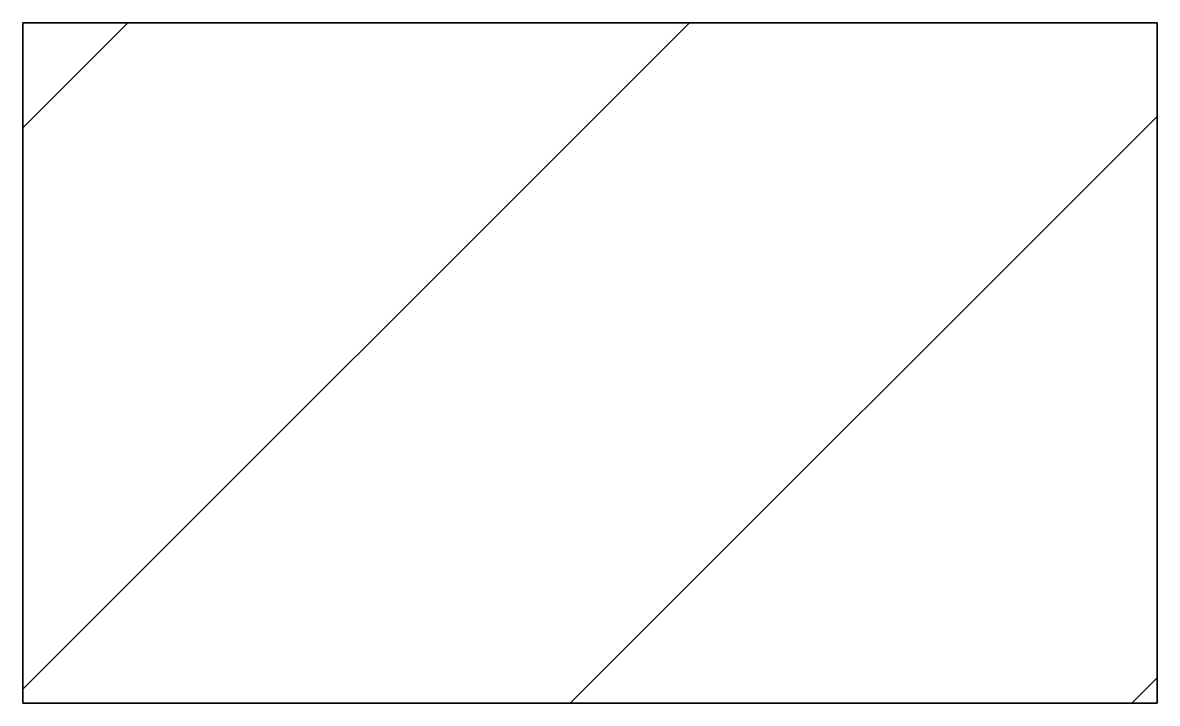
# Model space of a CAD drawing. Header units: metres. Extents: x 0 to 100, y 0 to 60.
import ezdxf

# ---------------------------------------------------------------- set-up
doc = ezdxf.new("R2010")
doc.units = ezdxf.units.M
doc.layers.add('A-DETL-GENF', color=92, linetype='Continuous', lineweight=18)

# ---------------------------------------------------------------- blocks, each defined once
blk = doc.blocks.new('21 prefab betonlatei - 100x60 - vuil-1627886-00_0 Basismaterialen')
at = {"layer": 'A-DETL-GENF', "lineweight": 13}
h = blk.add_hatch(dxfattribs=at)
h.set_pattern_fill('FP_104', color=256, style=0, pattern_type=2)
h.set_pattern_definition([(45, (12389.317, -3399.14), (-24.74874, 24.74874), [])])
h.paths.add_polyline_path([(100, 0), (100, 60), (0, 60), (0, 0)])
at = {"layer": 'A-DETL-GENF', "lineweight": 35}
for p, q in [((0, 60), (0, 0)), ((100, 60), (0, 60)), ((100, 0), (100, 60)), ((0, 0), (100, 0))]:
    blk.add_line(p, q, dxfattribs=at)

msp = doc.modelspace()

# ---------------------------------------------------------------- block references
msp.add_blockref('21 prefab betonlatei - 100x60 - vuil-1627886-00_0 Basismaterialen', (0, 0))

doc.saveas('drawing.dxf')
